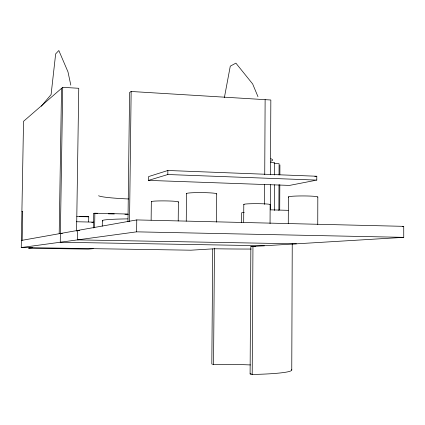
<?xml version="1.0" encoding="UTF-8"?>
<svg xmlns="http://www.w3.org/2000/svg" width="425" height="425" viewBox="0 0 425 425"><rect width="100%" height="100%" fill="white"/><g stroke="black" fill="none" stroke-linecap="round" stroke-linejoin="round"><path stroke-width="0.64" d="M316.784 180.104L316.795 176.242L167.864 170.489L148.553 176.598L148.511 180.391L289.542 185.406L316.784 180.104L167.822 174.521L148.511 180.391M317.751 224.427L317.82 197.051M278.874 210.487L278.991 184.774M279.034 174.887L279.087 163.678L274.051 163.471M279.714 209.844L279.825 184.742M279.873 174.834L279.916 164.927M288.272 223.614L288.378 196.934M291.763 369.941L292.241 243.828M243.679 222.163L243.791 204.462M291.63 369.596A60.727 5.302 0.7 0 1 252.206 374.473L250.097 373.926L250.856 246.569L403.75 237.352L403.729 226.344L136.765 219.922L21.378 240.438M252.206 374.473L252.955 246.404M264.573 204.383L264.679 184.498M264.733 174.558L265.126 99.652M270.05 223.619L270.146 204.574M270.295 209.849L270.422 184.7M270.47 174.776L270.842 100.002L131.144 91.487L129.593 92.48L127.978 221.802M274.337 210.476L274.46 184.838M274.507 174.978L274.566 162.488L270.741 162.323M212.734 248.944L211.815 364.018L213.541 364.464A54.974 4.797 0.7 0 1 250.468 364.942M213.541 364.464L214.46 248.136M216.495 222.126L216.713 193.89M241.602 222.583L241.666 212.712L244.269 212.325M186.256 221.159L186.517 193.561M151.13 220.086L151.337 201.652M167.822 174.521L167.864 170.489M178.208 221.021L178.394 201.944M129.529 221.59L131.144 91.487M76.585 231.173L78.758 88.294L62.73 87.316L23.54 121.311L21.25 247.547L136.622 231.843L136.765 219.922M88.666 221.861L88.74 216.761L76.824 216.463M93.532 228.012L93.739 213.462L94.849 213.201L127.92 214.051M94.642 227.715L94.849 213.201M102.266 226.127L102.34 220.522M59.192 233.713L61.535 88.352M62.73 87.316L60.244 242.239L264.355 245.762M22.174 240.295L22.7 211.347L21.903 211.623M224.379 97.612L230.281 66.162L235.886 63.139L252.663 83.964L257.97 96.677M41.283 106.255L51.096 94.578L55.654 53.901L58.831 50.527L67.984 71.883L70.805 85.127M88.74 216.761L79.624 216.67M314.851 176.641L316.795 176.242M91.752 222.514L93.617 222.142L76.436 221.744M32.348 247.717L28.565 248.2L88.272 249.119L93.234 248.667M402.411 226.451L403.729 226.344M21.25 247.547L190.91 250.192L214.455 248.768A54.623 1.317 0.5 0 0 251.159 249.045M296.448 243.822L77.547 239.881L77.69 230.424L79.677 230.467M60.382 233.506L62.369 233.543M136.622 231.843L403.75 237.352M93.739 213.462L97.718 213.562M108.327 213.833L114.298 213.988M124.907 214.258L128.222 214.343M270.412 209.838L288.177 210.333M244.125 204.632A13.18 0.839 0.3 0 1 256.094 203.665A13.18 0.839 0.3 0 1 270.087 204.659M288.639 197.147A14.726 1.041 0.1 0 1 302.749 195.941A14.726 1.041 0.1 0 1 317.688 197.152M151.422 201.742A13.531 0.887 0.6 0 1 165.463 200.908A13.531 0.887 0.6 0 1 178.128 202.109M186.756 193.784A15.109 1.11 0.5 0 1 201.344 192.599A15.109 1.11 0.5 0 1 216.58 193.997M128.706 198.974A51.871 3.676 0.7 0 1 98.573 195.744M270.81 158.727A40.162 4.207 0.3 0 1 270.916 161.181M102.887 220.968A47.414 2.263 0.6 0 1 127.813 218.875M251.271 373.904A54.974 4.797 0.7 0 1 250.097 373.926M250.856 246.574A54.623 1.317 0.5 0 1 255.452 246.659"/></g></svg>
